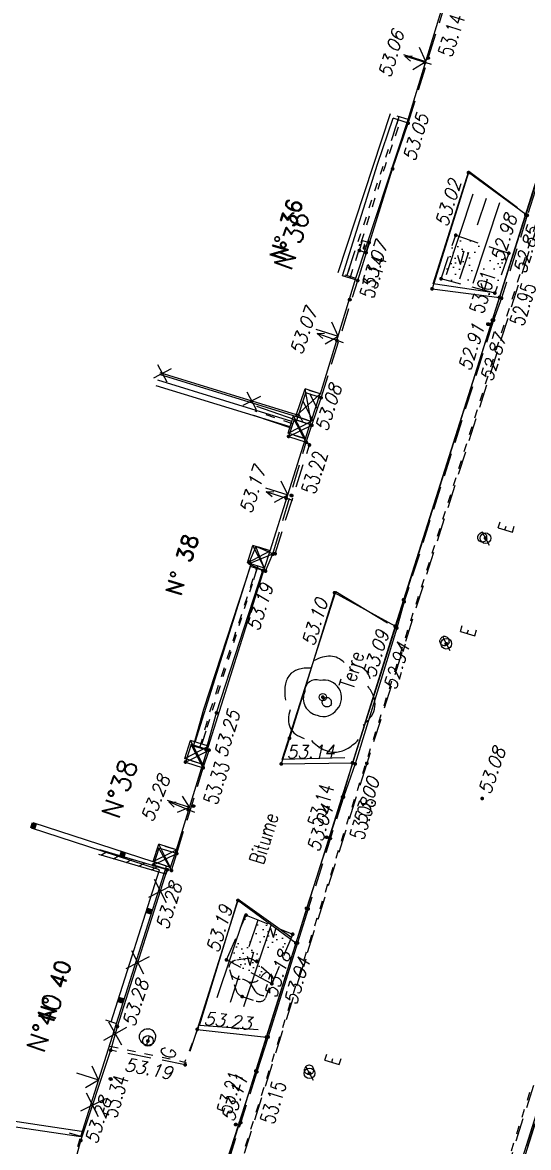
# Model space of a CAD drawing. Extents: x 661843 to 662062, y 6866352 to 6866909.
# Drawn here: x 662005.64 to 662016.46, y 6866852.71 to 6866876.78 of the extents above; entities that cross this region are included whole.
import ezdxf
from ezdxf.enums import TextEntityAlignment as Align

# ---------------------------------------------------------------- set-up
doc = ezdxf.new("R2010")
doc.units = 0
for name, pattern in [('CACHE', [0.375, 0.25, -0.125]), ('CONTINU', [0]), ('DISCONTINU', [0.75, 0.5, -0.25]), ('GRILLE', [0.4, 0.2, -0.2]), ('JSI_TCO', [1, 0.5, 0.5]), ('JSI_TIC', [0.2, 0.08, 0.01, -0.1, 0.01])]:
    doc.linetypes.add(name, pattern=pattern)
doc.layers.get('0').update_dxf_attribs({"linetype": 'CONTINUOUS'})
for name, color, linetype in [('ALTI', 140, 'CONTINUOUS'), ('BORDURE', 7, 'CONTINU'), ('GEO_AEP_S', 4, 'CONTINUOUS'), ('GEO_ALTI-PIC', 7, 'CONTINUOUS'), ('GEO_ALTI-PIC_SANSZ', 30, 'CONTINUOUS'), ('GEO_ALTI-PIC_SEUILS', 1, 'CONTINUOUS'), ('GEO_ALTICOT', 7, 'CONTINUOUS'), ('GEO_ARBRES', 3, 'CONTINUOUS'), ('GEO_BATI_NUMERO', 7, 'CONTINUOUS'), ('GEO_BATI_S', 44, 'CONTINUOUS'), ('GEO_BORDURE', 7, 'CONTINUOUS'), ('GEO_CHANGE_REVET', 252, 'DISCONTINU'), ('GEO_CLOTURE', 7, 'CONTINUOUS'), ('GEO_CLOTURE_S', 7, 'CONTINUOUS'), ('GEO_ENTREE', 7, 'DISCONTINU'), ('GEO_GDF_S', 30, 'CONTINUOUS'), ('GEO_HAIE_BORD', 3, 'DISCONTINU'), ('GEO_HAIE_S', 3, 'CONTINUOUS'), ('GEO_MUR', 1, 'CONTINUOUS'), ('GEO_MUR_HACHURE', 1, 'CONTINUOUS'), ('GEO_MUR_S', 7, 'CONTINUOUS'), ('GEO_ROCHER', 252, 'CACHE'), ('GEO_TROTTOIR_BAS', 7, 'CONTINUOUS'), ('GEO_TROTTOIR_BATEAU', 7, 'DISCONTINU'), ('GEO_TROTTOIR_HAUT', 252, 'CONTINUOUS'), ('LIMITE', 7, 'CONTINUOUS'), ('OBJEAU', 4, 'CONTINUOUS'), ('OBJGAZ', 30, 'CONTINUOUS'), ('TEXTE', 7, 'CONTINUOUS'), ('VEGETATION', 3, 'CONTINUOUS'), ('VOIRIE', 7, 'CONTINUOUS')]:
    doc.layers.add(name, color=color, linetype=linetype)
doc.styles.add('5-2', font='romand.shx', dxfattribs={"height": 0.35})
doc.styles.add('ROMANS', font='romans.shx', dxfattribs={"width": 0.95, "oblique": 13.5, "height": 5})
doc.styles.get("Standard").update_dxf_attribs({"font": 'romans.shx'})
doc.linetypes.add('JSI_HAIED', pattern='A,0.48,0.06,-0.1,[138,jsi_form.shx,S=0.05,R=0,X=-0.1,Y=0],0.06', length=0.7)
doc.linetypes.add('JSI_HAIEG', pattern='A,0.48,0.06,-0.1,[137,jsi_form.shx,S=0.05,R=0,X=-0.1,Y=0],0.06', length=0.7)
doc.linetypes.add('JSI_MUD', pattern='A,0.0001,[130,jsi_form.shx,S=0.5,R=0,X=0.875,Y=0],-0.75', length=0.7501)
doc.linetypes.add('JSI_MUG', pattern='A,0.0001,[130,jsi_form.shx,S=0.5,R=0,X=-0.125,Y=0],-0.75', length=0.7501)
doc.linetypes.add('JSI_MUR', pattern='A,1e-06,-0.5,[130,jsi_form.shx,S=0.7,R=315,X=0.05,Y=0],-0.5', length=1.000001)
pattern_1 = [(74.475889, (0, 0), (-0.5000000001, 1.80000000067), [0.3, -1.56815417]), (74.475889, (0.5, 0.6), (-0.5000000001, 1.80000000067), [0.3, -1.56815417]), (74.475889, (1, 1.2), (-0.5000000001, 1.80000000067), [0.3, -1.56815417]), (105.524111, (0, 0), (-1.00000000041, 5e-11), [0.2, -1.66815417]), (105.524111, (0.5, 0.6), (-1.00000000041, 5e-11), [0.2, -1.66815417]), (105.524111, (1, 1.2), (-1.00000000041, 5e-11), [0.2, -1.66815417]), (0, (0.0604, 0.0645), (0.5, 0.6), [0, -1]), (0, (0.19574, 0.1429), (0.5, 0.6), [0, -1]), (0, (0.1562, 0.2507), (0.5, 0.6), [0, -1]), (0, (0.3103, 0.2654), (0.5, 0.6), [0, -1]), (0, (0.21864, 0.5055), (0.5, 0.6), [0, -1]), (0, (0.0491, 0.28726), (0.5, 0.6), [0, -1]), (0, (0.0375, 0.3291), (0.5, 0.6), [0, -1]), (0, (0.0042, 0.5055), (0.5, 0.6), [0, -1]), (0, (-0.1041, 0.0351), (0.5, 0.6), [0, -1]), (0, (-0.1145, 0.1331), (0.5, 0.6), [0, -1]), (0, (-0.1957, 0.0253), (0.5, 0.6), [0, -1]), (0, (-0.21654, 0.1723), (0.5, 0.6), [0, -1]), (0, (-0.1499, 0.2654), (0.5, 0.6), [0, -1]), (0, (-0.177, 0.3585), (0.5, 0.6), [0, -1]), (0, (-0.2561, 0.4761), (0.5, 0.6), [0, -1]), (0, (-0.0541, 0.3878), (0.5, 0.6), [0, -1]), (0, (-0.3373, 0.2752), (0.5, 0.6), [0, -1]), (0, (-0.36646, 0.089), (0.5, 0.6), [0, -1]), (0, (-0.1498, -0.05796), (0.5, 0.6), [0, -1]), (0, (-0.0208, -0.09716), (0.5, 0.6), [0, -1]), (0, (-0.10826, -0.20494), (0.5, 0.6), [0, -1]), (0, (0.2103, -0.19514), (0.5, 0.6), [0, -1]), (0, (0.0729, -0.04326), (0.5, 0.6), [0, -1]), (0, (0.19574, -0.01386), (0.5, 0.6), [0, -1])]

# ---------------------------------------------------------------- blocks, each defined once
blk = doc.blocks.new('PTTOPO')
at = {"color": 0, "const_width": 0.04}
blk.add_lwpolyline([(0, 0.02, 1), (0, -0.02, 1)], format="xyb", close=True, dxfattribs=at)
at = {"color": 0}
blk.add_point((0, 0), dxfattribs=at)
at = {"layer": 'GEO_ALTICOT', "style": 'ROMANS', "oblique": 13.5, "width": 0.95}
blk.add_attdef('ALT', text='', height=0.28, dxfattribs=at).set_placement((0.1, -0.1), align=Align.TOP_LEFT)
blk = doc.blocks.new('P014', base_point=(17.75, 43.5))
for p, q in [((17.709, 43.699), (17.75, 43.799)), ((17.75, 43.399), (17.75, 43.799)), ((17.75, 43.799), (17.789, 43.699))]:
    blk.add_line(p, q)
blk = doc.blocks.new('P322')
for p, q in [((0, 1), (1, 1)), ((0, 1), (0, 0)), ((0, 0), (1, 0)), ((1, 1), (1, 0))]:
    blk.add_line(p, q)
at = {"flags": 128}
for points in [[(0.45, 1), (0.45, 1.28)], [(0.55, 1), (0.55, 1.28)]]:
    blk.add_lwpolyline(points, dxfattribs=at)
at = {"style": 'ROMANS', "oblique": 13.5, "width": 0.95}
blk.add_text('GDF', height=0.2, dxfattribs=at).set_placement((0.21, 0.41))
blk = doc.blocks.new('P361')
for p, q in [((0, 0.999), (0.999, 0)), ((0, 0), (0.999, 0.999))]:
    blk.add_line(p, q)
at = {"flags": 128}
blk.add_lwpolyline([(0.999, 0), (0.999, 0.999), (0, 0.999), (0, 0)], close=True, dxfattribs=at)
blk = doc.blocks.new('P091', base_point=(30.25, 66))
blk.add_line((30.326, 66.076), (30.172, 65.922))
blk.add_circle((30.25, 66), 0.076)
blk = doc.blocks.new('P401')
blk.add_circle((0, 0), 0.1062)
for centre, radius, start, end in [((-0.054, 0.054), 0.4878, 83.66, 186.35), ((0.108, 0.2322), 0.3258, 357.14, 109.34), ((-0.0972, -0.054), 0.4464, 173.05, 254.63), ((0, -0.0378), 0.5004, 244.27, 30.44)]:
    blk.add_arc(centre, radius, start, end)
blk = doc.blocks.new('P210')
at = {"layer": 'GEO_ROCHER', "linetype": 'CACHE'}
for p, q in [((0.525, 0.474), (0.088, 0.169)), ((0.968, 0.21), (0.804, 0.429)), ((0.818, -0.346), (0.987, 0.048)), ((0.001, -0.021), (0.031, -0.315)), ((0.371, -0.082), (0.266, -0.205)), ((0.215, -0.475), (0.649, -0.462))]:
    blk.add_line(p, q, dxfattribs=at)
for centre, radius, start, end in [((0.642, 0.308), 0.203, 36.7123, 124.9313), ((0.594, 0.275), 0.215, 144.1733, 206.9533), ((0.206, 0), 0.206, 124.9313, 185.91), ((0.193, 0.071), 0.235, 319.4796, 26.9533), ((0.667, 0.041), 0.252, 188.1633, 262.2943), ((0.837, 0.112), 0.163, 336.8774, 36.7123), ((0.41, -0.328), 0.189, 139.4796, 230.284), ((0.559, -0.761), 0.557, 59.0334, 82.2943), ((0.209, -0.296), 0.179, 185.91, 271.7277), ((0.643, -0.271), 0.191, 271.7277, 336.8774)]:
    blk.add_arc(centre, radius, start, end, dxfattribs=at)
blk = doc.blocks.new('P800')
blk.add_line((-0.148, 0), (0.148, 0))
blk.add_circle((0.002, 0), 0.152)
blk = doc.blocks.new('GEOCROIX')
at = {"color": 0, "linetype": 'BYBLOCK'}
for p, q in [((-0.5, 0.5), (0.5, -0.5)), ((-0.5, -0.5), (0.5, 0.5))]:
    blk.add_line(p, q, dxfattribs=at)
blk = doc.blocks.new('$B_200')
at = {"color": 0, "linetype": 'BYBLOCK', "flags": 128}
for points in [[(0, -0.5, -0.414214), (-0.5, 0, -0.414214), (0, 0.5)], [(0, -0.5, 0.414214), (0.5, 0, 0.414214), (0, 0.5)]]:
    blk.add_lwpolyline(points, format="xyb", dxfattribs=at)
blk = doc.blocks.new('$B_220')
at = {"color": 0, "linetype": 'BYBLOCK', "flags": 128}
for points in [[(0.297, 0.272, 0.039633), (0.273, 0.344, 0.053426), (0.241, 0.401, 0.147584), (0.154, 0.47, 0.071882), (0.099, 0.483, 0.058066), (0.036, 0.48, 0.043501), (-0.035, 0.463, 0.032041), (-0.113, 0.431)], [(-0.195, 0.351, 0.077685), (-0.303, 0.336, 0.115926), (-0.379, 0.292, 0.119307), (-0.426, 0.217, 0.082378), (-0.441, 0.113)], [(0.461, -0.046, 0.087593), (0.487, 0.033, 0.096392), (0.482, 0.113, 0.080457), (0.446, 0.192, 0.056881), (0.379, 0.272)], [(-0.441, 0.033, 0.03619), (-0.474, -0.044, 0.046233), (-0.492, -0.116, 0.121403), (-0.482, -0.245, 0.119181), (-0.41, -0.354, 0.044648), (-0.351, -0.401, 0.034835), (-0.277, -0.443)], [(0.379, -0.364, 0.076898), (0.431, -0.319, 0.090424), (0.461, -0.265, 0.083207), (0.472, -0.2, 0.062964), (0.461, -0.126)], [(-0.113, -0.443, 0.078382), (0.005, -0.498, 0.113914), (0.113, -0.503, 0.115194), (0.21, -0.458, 0.080222), (0.297, -0.364)]]:
    blk.add_lwpolyline(points, format="xyb", dxfattribs=at)
blk = doc.blocks.new('$B_028')
at = {"color": 0, "linetype": 'BYBLOCK', "flags": 128}
for points in [[(0, 0.5), (0, -0.5), (0.0938, -0.0625)], [(-0.5, -0.5), (-0.5, 0)], [(0.5, 0), (0.5, -0.5)], [(-0.0937, -0.0625), (0, -0.5)], [(-0.5, -0.5), (0.5, -0.5)]]:
    blk.add_lwpolyline(points, dxfattribs=at)
blk = doc.blocks.new('$B_030')
at = {"color": 0, "linetype": 'BYBLOCK', "flags": 128}
for points in [[(0, 0), (0, 1)], [(0, 1), (1, 1)], [(0, 1), (1, 0)], [(0, 0), (1, 1)], [(1, 0), (1, 1)], [(0, 0), (1, 0)]]:
    blk.add_lwpolyline(points, dxfattribs=at)
blk = doc.blocks.new('$B_210')
at = {"linetype": 'CONTINUOUS'}
blk.add_hatch(color=0, dxfattribs=at).paths.add_polyline_path([(0, -0.5, -1), (0, 0.5, -1)])
at = {"color": 0, "linetype": 'BYBLOCK', "flags": 128}
blk.add_lwpolyline([(0, -0.5, -1), (0, 0.5, -1)], format="xyb", close=True, dxfattribs=at)
blk = doc.blocks.new('GEOCARR1')
at = {"const_width": 1}
blk.add_lwpolyline([(0, 0), (0, 1)], dxfattribs=at)

msp = doc.modelspace()

# ---------------------------------------------------------------- hatches: boundary and pattern name
at = {"layer": 'GEO_HAIE_S'}
h = msp.add_hatch(dxfattribs=at)
h.set_pattern_fill('BROUSS', color=256, scale=0.2, style=0)
h.set_pattern_definition(pattern_1)
h.paths.add_polyline_path([(662015.736, 6866870.991), (662014.587, 6866871.297), (662014.9, 6866872.227), (662016.034, 6866871.842)])
h = msp.add_hatch(dxfattribs=at)
h.set_pattern_fill('BROUSS', color=256, scale=0.2, style=0)
h.set_pattern_definition(pattern_1)
h.paths.add_polyline_path([(662009.998, 6866856.723), (662010.416, 6866857.682), (662011.413, 6866857.272), (662010.968, 6866856.213)])
at = {"layer": 'GEO_MUR_HACHURE'}
h = msp.add_hatch(dxfattribs=at)
h.set_pattern_fill('_U', color=256, scale=0.2, angle=116.6381, style=0, pattern_type=0)
h.set_pattern_definition([(116.6380766005, (0, 0), (-0.1787712951435, -0.089670641978), [])])
h.paths.add_polyline_path([(662011.824, 6866868.163), (662012.02, 6866868.752), (662011.697, 6866868.859), (662011.501, 6866868.27)])
h = msp.add_hatch(dxfattribs=at)
h.set_pattern_fill('_U', color=256, scale=0.2, angle=208.6501, style=0, pattern_type=0)
h.set_pattern_definition([(208.650077217, (0, 0), (0.095891808588, -0.1755128515114), [])])
h.paths.add_polyline_path([(662008.731, 6866858.652), (662007.292, 6866859.075), (662007.264, 6866858.979), (662008.703, 6866858.557)])

# ---------------------------------------------------------------- linework, layer by layer
at = {"layer": 'BORDURE', "linetype": 'JSI_TCO', "ltscale": 2, "elevation": 57.333, "flags": 128}
for points in [[(661995.958, 6866807.887), (662005.734, 6866838.844), (662008.226, 6866846.67), (662010.896, 6866855.209), (662018.944, 6866880.767), (662026.904, 6866905.856)], [(662015.625, 6866871.013), (662014.416, 6866871.188), (662015.177, 6866873.598), (662016.219, 6866872.822)], [(662012.53, 6866861.043), (662011.185, 6866861.011), (662012.336, 6866864.608), (662013.442, 6866863.934)], [(662010.678, 6866855.23), (662009.418, 6866855.321), (662010.245, 6866858.02), (662011.397, 6866857.202)], [(662016.739, 6866853.806), (662002.545, 6866808.796), (662000.067, 6866800.869)]]:
    msp.add_lwpolyline(points, dxfattribs=at)
at = {"layer": 'GEO_BORDURE'}
for points in [[(662016.398, 6866872.668, 52.984), (662015.173, 6866873.567, 53.02), (662014.394, 6866871.081, 53.044), (662015.835, 6866870.897, 52.992)], [(662013.604, 6866863.862, 53.087), (662012.309, 6866864.579, 53.103), (662011.345, 6866861.466, 53.129), (662011.169, 6866860.916, 53.141), (662012.69, 6866860.938, 53.126)], [(662011.48, 6866857.083, 53.181), (662010.242, 6866857.995, 53.191), (662009.372, 6866855.237, 53.233), (662010.851, 6866855.071, 53.188)]]:
    msp.add_polyline3d(points, dxfattribs=at)
at = {"layer": 'GEO_CHANGE_REVET'}
for points in [[(662023.086, 6866892.903, 52.663), (662019.468, 6866881.457, 52.781), (662016.691, 6866872.593, 52.867), (662012.998, 6866860.928, 53.004), (662009.927, 6866851.162, 53.095), (662006.539, 6866840.426, 53.237), (662003.947, 6866832.234, 53.341), (662000.666, 6866821.821, 53.457), (661997.257, 6866811.051, 53.582), (661994.332, 6866801.741, 53.688), (661991.206, 6866791.787, 53.782)], [(661996.359, 6866789.874, 53.796), (661999.502, 6866799.924, 53.656), (662002.499, 6866809.485, 53.561), (662005.869, 6866819.978, 53.456), (662009.148, 6866830.532, 53.355), (662011.844, 6866839.062, 53.263), (662015.067, 6866849.273, 53.118), (662018.279, 6866859.463, 53.019), (662021.901, 6866870.944, 52.88), (662024.781, 6866880.055, 52.777), (662028.256, 6866891.105, 52.653)], [(662010.988, 6866865.403, 53.172), (662011.037, 6866865.414, 53.18), (662011.772, 6866867.74, 53.122), (662011.705, 6866867.798, 53.115)], [(662009.372, 6866855.237, 53.233), (662009.115, 6866854.479, 53.192), (662007.521, 6866854.789, 53.237)]]:
    msp.add_polyline3d(points, dxfattribs=at)
at = {"layer": 'GEO_CLOTURE'}
for points in [[(662006.882, 6866852.86, 53.278), (662007.521, 6866854.789, 53.237), (662007.664, 6866855.298, 53.28), (662008.731, 6866858.652, 53.28)], [(662006.711, 6866852.215, 53.279), (662006.882, 6866852.86, 53.278)]]:
    msp.add_polyline3d(points, dxfattribs=at)
at = {"layer": 'GEO_ENTREE'}
for points in [[(662013.883, 6866874.624, 53.053), (662014.653, 6866877.106, 53.041)], [(662012.02, 6866868.752, 53.082), (662012.804, 6866871.257, 53.075)], [(662010.988, 6866865.403, 53.172), (662011.705, 6866867.798, 53.115)], [(662008.934, 6866858.998, 53.269), (662009.501, 6866860.833, 53.249)]]:
    msp.add_polyline3d(points, dxfattribs=at)
at = {"layer": 'GEO_HAIE_BORD'}
msp.add_polyline3d([(662015.736, 6866870.991, 53.005), (662014.587, 6866871.297, 52.988), (662014.9, 6866872.227, 52.958), (662016.034, 6866871.842, 53.01), (662015.736, 6866870.991, 53.005)], dxfattribs=at)
msp.add_polyline3d([(662009.998, 6866856.723, 53.163), (662010.416, 6866857.682, 53.121), (662011.413, 6866857.272, 53.17), (662010.968, 6866856.213, 53.138)], close=True, dxfattribs=at)
at = {"layer": 'GEO_MUR'}
for p, q in [((662013.883, 6866874.624, 53.075), (662013.561, 6866874.733, 53.075)), ((662012.804, 6866871.257, 53.075), (662012.48, 6866871.358, 53.075)), ((662012.02, 6866868.752, 53.084), (662011.697, 6866868.859, 53.084)), ((662011.444, 6866868.287, 53.115), (662011.379, 6866868.098, 53.115)), ((662011.824, 6866868.163, 53.084), (662011.501, 6866868.27, 53.084)), ((662010.774, 6866865.054, 53.245), (662010.508, 6866865.14, 53.245)), ((662009.561, 6866861.219, 53.245), (662009.292, 6866861.295, 53.245)), ((662008.731, 6866858.652, 53.28), (662008.703, 6866858.557, 53.28))]:
    msp.add_line(p, q, dxfattribs=at)
at = {"layer": 'GEO_MUR', "flags": 128}
for points, elevation in [([(662012.48, 6866871.358), (662013.228, 6866873.752), (662013.561, 6866874.733)], 53.075), ([(662011.501, 6866868.27), (662011.697, 6866868.859)], 53.084), ([(662011.444, 6866868.287), (662010.645, 6866868.561)], 53.115), ([(662011.379, 6866868.098), (662010.58, 6866868.371)], 53.115), ([(662009.292, 6866861.295), (662009.516, 6866862.091), (662010.508, 6866865.14)], 53.245), ([(662008.703, 6866858.557), (662007.264, 6866858.979)], 53.28), ([(662008.731, 6866858.652), (662007.292, 6866859.075)], 53.28)]:
    msp.add_lwpolyline(points, dxfattribs=dict(at, elevation=elevation))
at = {"layer": 'GEO_MUR'}
for points in [[(662012.804, 6866871.257, 53.075), (662013.551, 6866873.647, 53.061), (662013.883, 6866874.624, 53.053)], [(662011.824, 6866868.163, 53.084), (662012.02, 6866868.752, 53.082)], [(662009.561, 6866861.219, 53.245), (662009.784, 6866862.009, 53.249), (662010.774, 6866865.054, 53.195)]]:
    msp.add_polyline3d(points, dxfattribs=at)
at = {"layer": 'GEO_MUR_S', "linetype": 'GRILLE', "flags": 128}
for points, elevation in [([(662012.642, 6866871.308), (662013.389, 6866873.7), (662013.722, 6866874.679)], 53.075), ([(662011.412, 6866868.192), (662010.612, 6866868.466)], 53.115), ([(662009.427, 6866861.257), (662009.65, 6866862.05), (662010.641, 6866865.097)], 53.245)]:
    msp.add_lwpolyline(points, dxfattribs=dict(at, elevation=elevation))
at = {"layer": 'GEO_TROTTOIR_BAS'}
for points in [[(662013.8, 6866864.388, 52.937), (662013.64, 6866863.824, 52.943), (662012.75, 6866860.917, 52.991), (662012.498, 6866860.208, 53.008)], [(662011.745, 6866857.815, 53.034), (662011.519, 6866857.086, 53.041), (662010.888, 6866855.074, 53.055), (662010.646, 6866854.329, 53.063)]]:
    msp.add_polyline3d(points, dxfattribs=at)
at = {"layer": 'GEO_TROTTOIR_BATEAU'}
for points in [[(662016.602, 6866873.181, 52.845), (662016.431, 6866872.655, 52.852), (662015.88, 6866870.88, 52.874), (662015.71, 6866870.411, 52.867), (662013.8, 6866864.388, 52.937)], [(662012.498, 6866860.208, 53.008), (662011.745, 6866857.815, 53.034)], [(662010.646, 6866854.329, 53.063), (662009.669, 6866851.264, 53.084), (662008.793, 6866848.465, 53.093)], [(662015.509, 6866849.886, 53.104), (662016.777, 6866853.774, 53.048)]]:
    msp.add_polyline3d(points, dxfattribs=at)
at = {"layer": 'GEO_TROTTOIR_HAUT'}
for points in [[(662022.787, 6866892.911, 52.67), (662021.909, 6866890.104, 52.711), (662021.588, 6866889.108, 52.828), (662020.637, 6866886.02, 52.857), (662020.444, 6866885.457, 52.777), (662019.579, 6866882.751, 52.793), (662019.408, 6866882.204, 52.885), (662019.174, 6866881.491, 52.9), (662018.993, 6866880.895, 52.832), (662016.58, 6866873.224, 52.898), (662016.398, 6866872.668, 52.984), (662015.835, 6866870.897, 52.992), (662015.682, 6866870.413, 52.912), (662013.782, 6866864.427, 52.989), (662013.604, 6866863.862, 53.087), (662012.69, 6866860.938, 53.126), (662012.48, 6866860.209, 53.042), (662011.708, 6866857.825, 53.089), (662011.48, 6866857.083, 53.181), (662010.851, 6866855.071, 53.188), (662010.625, 6866854.346, 53.11), (662009.626, 6866851.261, 53.143)], [(662015.547, 6866849.88, 53.164), (662016.75, 6866853.685, 53.188), (662018.55, 6866859.279, 53.117), (662021.404, 6866868.348, 53.014), (662021.599, 6866869.033, 52.942), (662022.201, 6866870.851, 52.898), (662022.455, 6866871.704, 52.897), (662023.303, 6866874.469, 52.946), (662023.508, 6866875.093, 52.864), (662024.878, 6866879.445, 52.808), (662025.036, 6866879.973, 52.88), (662026.822, 6866885.621, 52.821), (662027.038, 6866886.294, 52.724), (662027.697, 6866888.377, 52.724), (662027.919, 6866889.057, 52.785), (662028.521, 6866890.97, 52.768)]]:
    msp.add_polyline3d(points, dxfattribs=at)
at = {"layer": 'LIMITE', "linetype": 'JSI_MUD', "ltscale": 0.4}
msp.add_line((662013.568, 6866874.387, 110.473), (662013.693, 6866874.767, 110.472), dxfattribs=at)
at = {"layer": 'LIMITE', "linetype": 'JSI_MUG', "ltscale": 0.4}
msp.add_line((662012.577, 6866871.37, 110.478), (662012.702, 6866871.751, 110.477), dxfattribs=at)
at = {"layer": 'LIMITE', "linetype": 'JSI_MUD', "ltscale": 0.3}
msp.add_line((662010.581, 6866864.865, 110.613), (662010.671, 6866865.151, 110.61), dxfattribs=at)
at = {"layer": 'LIMITE', "linetype": 'JSI_MUG', "ltscale": 0.3}
msp.add_line((662009.472, 6866861.338, 110.661), (662009.562, 6866861.624, 110.657), dxfattribs=at)
at = {"layer": 'LIMITE', "linetype": 'JSI_TCO', "ltscale": 2, "elevation": 57.333, "flags": 128}
for points in [[(662012.387, 6866871.433), (662013.503, 6866874.829)], [(662012.767, 6866871.308), (662013.883, 6866874.705)], [(662009.329, 6866861.383), (662010.528, 6866865.196)], [(662009.615, 6866861.293), (662010.814, 6866865.106)]]:
    msp.add_lwpolyline(points, dxfattribs=at)
at = {"layer": 'LIMITE', "linetype": 'JSI_TIC', "ltscale": 2, "elevation": 57.333, "flags": 128}
for points in [[(662012.577, 6866871.37), (662013.693, 6866874.767)], [(662009.472, 6866861.338), (662010.671, 6866865.151)]]:
    msp.add_lwpolyline(points, dxfattribs=at)
at = {"layer": 'LIMITE', "elevation": 57.333, "flags": 128}
for points in [[(662011.493, 6866868.387), (662008.577, 6866869.284)], [(662011.433, 6866868.364), (662008.565, 6866869.245)], [(662011.359, 6866868.125), (662008.492, 6866869.006)]]:
    msp.add_lwpolyline(points, dxfattribs=at)
at = {"layer": 'LIMITE', "linetype": 'JSI_MUR', "ltscale": 0.25, "elevation": 57.333, "flags": 128}
msp.add_lwpolyline([(662011.396, 6866868.245), (662008.528, 6866869.126)], dxfattribs=at)
at = {"layer": 'LIMITE', "linetype": 'CONTINUOUS', "ltscale": 2, "elevation": 57.333, "flags": 128}
for points in [[(662007.647, 6866855.364), (662008.714, 6866858.728), (662005.861, 6866859.656)], [(662002.979, 6866853.525), (662006.88, 6866852.942)]]:
    msp.add_lwpolyline(points, dxfattribs=at)
at = {"layer": 'LIMITE', "ltscale": 2, "elevation": 57.333, "flags": 128}
for points in [[(662007.533, 6866855.401), (662008.564, 6866858.651), (662005.824, 6866859.541)], [(662002.997, 6866853.644), (662006.898, 6866853.061)]]:
    msp.add_lwpolyline(points, dxfattribs=at)
at = {"layer": 'VEGETATION', "linetype": 'JSI_MUG', "ltscale": 0.6}
for p, q in [((662015.548, 6866873.012, 110.369), (662015.361, 6866872.442, 110.378)), ((662010.668, 6866857.574, 110.523), (662010.476, 6866857.006, 110.526))]:
    msp.add_line(p, q, dxfattribs=at)
at = {"layer": 'VEGETATION', "linetype": 'JSI_MUD', "ltscale": 0.6}
for p, q in [((662015.17, 6866871.861, 110.387), (662014.983, 6866871.291, 110.396)), ((662010.265, 6866856.381, 110.529), (662010.073, 6866855.813, 110.531))]:
    msp.add_line(p, q, dxfattribs=at)
at = {"layer": 'VEGETATION', "linetype": 'JSI_HAIED', "ltscale": 2, "elevation": 57.333, "flags": 128}
for points in [[(662015.263, 6866873.106), (662014.698, 6866871.384)], [(662010.384, 6866857.67), (662009.789, 6866855.909)]]:
    msp.add_lwpolyline(points, dxfattribs=at)
at = {"layer": 'VEGETATION', "linetype": 'JSI_HAIEG', "ltscale": 2, "elevation": 57.333, "flags": 128}
for points in [[(662015.833, 6866872.919), (662015.268, 6866871.197)], [(662010.952, 6866857.478), (662010.358, 6866855.717)]]:
    msp.add_lwpolyline(points, dxfattribs=at)
at = {"layer": 'VOIRIE', "linetype": 'JSI_TIC', "ltscale": 2, "elevation": 57.333, "flags": 128}
for points in [[(661996.215, 6866807.805), (662005.992, 6866838.762), (662008.483, 6866846.589), (662011.154, 6866855.129), (662019.201, 6866880.685), (662027.176, 6866905.82)], [(662007.504, 6866854.88), (662009.109, 6866854.538), (662009.418, 6866855.321)], [(662016.481, 6866853.888), (662002.287, 6866808.876), (661999.81, 6866800.95)], [(662005.887, 6866849.441), (662006.88, 6866852.942)]]:
    msp.add_lwpolyline(points, dxfattribs=at)

# ---------------------------------------------------------------- block references
at = {"layer": 'ALTI', "linetype": 'CONTINUOUS'}
for p, xscale, yscale, rotation in [((662014.309, 6866876.019, 57.333), 0.0600000001842077, 0.0600000001842077, 71.81483350718473), ((662012.633, 6866870.849, 57.333), 0.0600000001842077, 0.0600000001842077, 71.81483350718473), ((662015.592, 6866870.325, 57.333), 0.0600000002251679, 0.0600000002251679, 72.52068818015736), ((662015.635, 6866870.323, 57.333), 0.0600000002251679, 0.0600000002251679, 72.52068818015736), ((662011.388, 6866866.658, 57.333), 0.060000000137519, 0.060000000137519, 72.5470302976241), ((662009.292, 6866860.015, 57.333), 0.060000000137519, 0.060000000137519, 72.5470302976241), ((662012.135, 6866859.346, 57.333), 0.0600000002251679, 0.0600000002251679, 72.52068818015736), ((662012.212, 6866859.328, 57.333), 0.0600000002251679, 0.0600000002251679, 72.52068818015736), ((662007.52, 6866854.174, 57.333), 0.059999999904477, 0.059999999904477, 347.9735247503455), ((662010.194, 6866853.2, 57.333), 0.0600000004473408, 0.0600000004473408, 72.63625544162883), ((662010.297, 6866853.244, 57.333), 0.0600000004473408, 0.0600000004473408, 72.63625544162883)]:
    msp.add_blockref('$B_210', p, dxfattribs=dict(at, xscale=xscale, yscale=yscale, rotation=rotation))
at = {"layer": 'GEO_AEP_S', "xscale": 1.500000000352685, "yscale": 1.500000000352685, "zscale": 1.500000000352685, "rotation": 72.90000000290615}
for p in [(662015.537, 6866865.746, 53.017), (662014.698, 6866863.488, 53.036), (662011.772, 6866854.296, 53.124)]:
    msp.add_blockref('P091', p, dxfattribs=at)
at = {"layer": 'GEO_ALTI-PIC'}
ref = msp.add_blockref('PTTOPO', (662013.883, 6866874.624, 53.053), dxfattribs=at)
ref.add_attrib('ALT', '53.05', dxfattribs={"layer": 'GEO_ALTICOT', "height": 0.28, "rotation": 72.7676, "style": 'ROMANS', "oblique": 13.5, "width": 0.95}).set_placement((662013.759, 6866873.873, 53.053), align=Align.TOP_LEFT)
for p in [(662013.551, 6866873.647, 53.061), (662014.9, 6866872.227, 52.958), (662016.034, 6866871.842, 53.01), (662014.587, 6866871.297, 52.988), (662014.394, 6866871.081, 53.044), (662015.736, 6866870.991, 53.005), (662015.835, 6866870.897, 52.992), (662015.88, 6866870.88, 52.874), (662012.02, 6866868.752, 53.082), (662011.325, 6866867.923, 53.115), (662011.705, 6866867.798, 53.115), (662011.772, 6866867.74, 53.122), (662015.537, 6866865.746, 53.017), (662010.988, 6866865.403, 53.172), (662011.037, 6866865.414, 53.18), (662010.482, 6866865.233, 53.194), (662010.833, 6866865.041, 53.194), (662013.782, 6866864.427, 52.989), (662013.8, 6866864.388, 52.937), (662014.698, 6866863.488, 53.036), (662012.057, 6866862.345, 53.011), (662009.784, 6866862.009, 53.249), (662011.345, 6866861.466, 53.129), (662009.561, 6866861.219, 53.245), (662009.121, 6866860.957, 53.249), (662009.501, 6866860.833, 53.249), (662012.69, 6866860.938, 53.126), (662012.75, 6866860.917, 52.991), (662012.498, 6866860.208, 53.008), (662008.934, 6866858.998, 53.269), (662008.439, 6866858.756, 53.28), (662008.821, 6866858.636, 53.28), (662010.416, 6866857.682, 53.121), (662011.708, 6866857.825, 53.089), (662011.745, 6866857.815, 53.034), (662011.413, 6866857.272, 53.17), (662009.998, 6866856.723, 53.163), (662010.968, 6866856.213, 53.138), (662010.333, 6866855.938, 53.114), (662010.851, 6866855.071, 53.188), (662010.888, 6866855.074, 53.055), (662007.521, 6866854.789, 53.237), (662008.317, 6866854.988, 53.25), (662010.646, 6866854.329, 53.063), (662011.772, 6866854.296, 53.124)]:
    msp.add_blockref('PTTOPO', p, dxfattribs=at)
ref = msp.add_blockref('PTTOPO', (662015.173, 6866873.567, 53.02), dxfattribs=at)
ref.add_attrib('ALT', '53.02', dxfattribs={"layer": 'GEO_ALTICOT', "height": 0.28, "rotation": 72.586, "style": 'ROMANS', "oblique": 13.5, "width": 0.95}).set_placement((662014.453, 6866872.471, 53.02), align=Align.TOP_LEFT)
ref = msp.add_blockref('PTTOPO', (662016.398, 6866872.668, 52.984), dxfattribs=at)
ref.add_attrib('ALT', '52.98', dxfattribs={"layer": 'GEO_ALTICOT', "height": 0.28, "rotation": 72.5666, "style": 'ROMANS', "oblique": 13.5, "width": 0.95}).set_placement((662015.643, 6866871.726, 52.984), align=Align.TOP_LEFT)
ref = msp.add_blockref('PTTOPO', (662016.431, 6866872.655, 52.852), dxfattribs=at)
ref.add_attrib('ALT', '52.85', dxfattribs={"layer": 'GEO_ALTICOT', "height": 0.28, "rotation": 72.7451, "style": 'ROMANS', "oblique": 13.5, "width": 0.95}).set_placement((662016.125, 6866871.467, 52.852), align=Align.TOP_LEFT)
ref = msp.add_blockref('PTTOPO', (662012.804, 6866871.257, 53.075), dxfattribs=at)
ref.add_attrib('ALT', '53.07', dxfattribs={"layer": 'GEO_ALTICOT', "height": 0.28, "rotation": 72.6037, "style": 'ROMANS', "oblique": 13.5, "width": 0.95}).set_placement((662012.879, 6866871.144, 53.075), align=Align.TOP_LEFT)
ref = msp.add_blockref('PTTOPO', (662015.682, 6866870.413, 52.912), dxfattribs=at)
ref.add_attrib('ALT', '52.91', dxfattribs={"layer": 'GEO_ALTICOT', "height": 0.28, "rotation": 72.391, "style": 'ROMANS', "oblique": 13.5, "width": 0.95}).set_placement((662014.946, 6866869.387, 52.912), align=Align.TOP_LEFT)
ref = msp.add_blockref('PTTOPO', (662015.71, 6866870.411, 52.867), dxfattribs=at)
ref.add_attrib('ALT', '52.87', dxfattribs={"layer": 'GEO_ALTICOT', "height": 0.28, "rotation": 72.4045, "style": 'ROMANS', "oblique": 13.5, "width": 0.95}).set_placement((662015.412, 6866869.161, 52.867), align=Align.TOP_LEFT)
ref = msp.add_blockref('PTTOPO', (662011.824, 6866868.163, 53.084), dxfattribs=at)
ref.add_attrib('ALT', '53.08', dxfattribs={"layer": 'GEO_ALTICOT', "height": 0.28, "rotation": 71.6381, "style": 'ROMANS', "oblique": 13.5, "width": 0.95}).set_placement((662011.884, 6866868.097, 53.084), align=Align.TOP_LEFT)
ref = msp.add_blockref('PTTOPO', (662010.774, 6866865.054, 53.195), dxfattribs=at)
ref.add_attrib('ALT', '53.19', dxfattribs={"layer": 'GEO_ALTICOT', "height": 0.28, "rotation": 71.998, "style": 'ROMANS', "oblique": 13.5, "width": 0.95}).set_placement((662010.42, 6866863.824, 53.195), align=Align.TOP_LEFT)
ref = msp.add_blockref('PTTOPO', (662012.309, 6866864.579, 53.103), dxfattribs=at)
ref.add_attrib('ALT', '53.10', dxfattribs={"layer": 'GEO_ALTICOT', "height": 0.28, "rotation": 72.7977, "style": 'ROMANS', "oblique": 13.5, "width": 0.95}).set_placement((662011.603, 6866863.497, 53.103), align=Align.TOP_LEFT)
ref = msp.add_blockref('PTTOPO', (662013.604, 6866863.862, 53.087), dxfattribs=at)
ref.add_attrib('ALT', '53.09', dxfattribs={"layer": 'GEO_ALTICOT', "height": 0.28, "rotation": 72.338, "style": 'ROMANS', "oblique": 13.5, "width": 0.95}).set_placement((662012.902, 6866862.824, 53.087), align=Align.TOP_LEFT)
ref = msp.add_blockref('PTTOPO', (662013.64, 6866863.824, 52.943), dxfattribs=at)
ref.add_attrib('ALT', '52.94', dxfattribs={"layer": 'GEO_ALTICOT', "height": 0.28, "rotation": 72.9846, "style": 'ROMANS', "oblique": 13.5, "width": 0.95}).set_placement((662013.35, 6866862.558, 52.943), align=Align.TOP_LEFT)
ref = msp.add_blockref('PTTOPO', (662009.624, 6866861.211, 53.252), dxfattribs=at)
ref.add_attrib('ALT', '53.25', dxfattribs={"layer": 'GEO_ALTICOT', "height": 0.28, "rotation": 72.9, "style": 'ROMANS', "oblique": 13.5, "width": 0.95}).set_placement((662009.724, 6866861.111, 53.252), align=Align.TOP_LEFT)
ref = msp.add_blockref('PTTOPO', (662011.169, 6866860.916, 53.141), dxfattribs=at)
ref.add_attrib('ALT', '53.14', dxfattribs={"layer": 'GEO_ALTICOT', "height": 0.28, "rotation": 0.8358, "style": 'ROMANS', "oblique": 13.5, "width": 0.95}).set_placement((662011.281, 6866861.31, 53.141), align=Align.TOP_LEFT)
ref = msp.add_blockref('PTTOPO', (662015.467, 6866860.176, 53.084), dxfattribs=at)
ref.add_attrib('ALT', '53.08', dxfattribs={"layer": 'GEO_ALTICOT', "height": 0.28, "rotation": 70.9573, "style": 'ROMANS', "oblique": 13.5, "width": 0.95}).set_placement((662015.373, 6866860.332, 53.084), align=Align.TOP_LEFT)
ref = msp.add_blockref('PTTOPO', (662012.998, 6866860.928, 53.004), dxfattribs=at)
ref.add_attrib('ALT', '53.00', dxfattribs={"layer": 'GEO_ALTICOT', "height": 0.28, "rotation": 72.5405, "style": 'ROMANS', "oblique": 13.5, "width": 0.95}).set_placement((662012.703, 6866859.677, 53.004), align=Align.TOP_LEFT)
ref = msp.add_blockref('PTTOPO', (662012.48, 6866860.209, 53.042), dxfattribs=at)
ref.add_attrib('ALT', '53.04', dxfattribs={"layer": 'GEO_ALTICOT', "height": 0.28, "rotation": 72.0668, "style": 'ROMANS', "oblique": 13.5, "width": 0.95}).set_placement((662011.708, 6866859.097, 53.042), align=Align.TOP_LEFT)
ref = msp.add_blockref('PTTOPO', (662008.731, 6866858.652, 53.28), dxfattribs=at)
ref.add_attrib('ALT', '53.28', dxfattribs={"layer": 'GEO_ALTICOT', "height": 0.28, "rotation": 72.3573, "style": 'ROMANS', "oblique": 13.5, "width": 0.95}).set_placement((662008.475, 6866857.436, 53.28), align=Align.TOP_LEFT)
ref = msp.add_blockref('PTTOPO', (662010.242, 6866857.995, 53.191), dxfattribs=at)
ref.add_attrib('ALT', '53.19', dxfattribs={"layer": 'GEO_ALTICOT', "height": 0.28, "rotation": 72.4863, "style": 'ROMANS', "oblique": 13.5, "width": 0.95}).set_placement((662009.556, 6866856.939, 53.191), align=Align.TOP_LEFT)
ref = msp.add_blockref('PTTOPO', (662011.48, 6866857.083, 53.181), dxfattribs=at)
ref.add_attrib('ALT', '53.18', dxfattribs={"layer": 'GEO_ALTICOT', "height": 0.28, "rotation": 71.9462, "style": 'ROMANS', "oblique": 13.5, "width": 0.95}).set_placement((662010.793, 6866855.973, 53.181), align=Align.TOP_LEFT)
ref = msp.add_blockref('PTTOPO', (662011.519, 6866857.086, 53.041), dxfattribs=at)
ref.add_attrib('ALT', '53.04', dxfattribs={"layer": 'GEO_ALTICOT', "height": 0.28, "rotation": 72.5886, "style": 'ROMANS', "oblique": 13.5, "width": 0.95}).set_placement((662011.22, 6866855.822, 53.041), align=Align.TOP_LEFT)
ref = msp.add_blockref('PTTOPO', (662007.664, 6866855.298, 53.28), dxfattribs=at)
ref.add_attrib('ALT', '53.28', dxfattribs={"layer": 'GEO_ALTICOT', "height": 0.28, "rotation": 72.3573, "style": 'ROMANS', "oblique": 13.5, "width": 0.95}).set_placement((662007.762, 6866855.355, 53.28), align=Align.TOP_LEFT)
ref = msp.add_blockref('PTTOPO', (662009.372, 6866855.237, 53.233), dxfattribs=at)
ref.add_attrib('ALT', '53.23', dxfattribs={"layer": 'GEO_ALTICOT', "height": 0.28, "rotation": 353.5935, "style": 'ROMANS', "oblique": 13.5, "width": 0.95}).set_placement((662009.532, 6866855.614, 53.233), align=Align.TOP_LEFT)
ref = msp.add_blockref('PTTOPO', (662009.115, 6866854.479, 53.192), dxfattribs=at)
ref.add_attrib('ALT', '53.19', dxfattribs={"layer": 'GEO_ALTICOT', "height": 0.28, "rotation": 348.9925, "style": 'ROMANS', "oblique": 13.5, "width": 0.95}).set_placement((662007.852, 6866854.63, 53.192), align=Align.TOP_LEFT)
ref = msp.add_blockref('PTTOPO', (662010.625, 6866854.346, 53.11), dxfattribs=at)
ref.add_attrib('ALT', '53.11', dxfattribs={"layer": 'GEO_ALTICOT', "height": 0.28, "rotation": 72.0539, "style": 'ROMANS', "oblique": 13.5, "width": 0.95}).set_placement((662009.882, 6866853.325, 53.11), align=Align.TOP_LEFT)
ref = msp.add_blockref('PTTOPO', (662006.882, 6866852.86, 53.278), dxfattribs=at)
ref.add_attrib('ALT', '53.28', dxfattribs={"layer": 'GEO_ALTICOT', "height": 0.28, "rotation": 71.6783, "style": 'ROMANS', "oblique": 13.5, "width": 0.95}).set_placement((662006.958, 6866852.849, 53.278), align=Align.TOP_LEFT)
at = {"layer": 'GEO_ALTI-PIC_SANSZ'}
for p in [(662012.839, 6866871.9), (662012.983, 6866871.856), (662013.049, 6866872.074), (662010.646, 6866856.694)]:
    msp.add_blockref('PTTOPO', p, dxfattribs=at)
at = {"layer": 'GEO_ALTI-PIC_SEUILS'}
ref = msp.add_blockref('PTTOPO', (662014.237, 6866875.923, 53.06), dxfattribs=at)
ref.add_attrib('ALT', '53.06', dxfattribs={"layer": 'GEO_ALTICOT', "height": 0.28, "rotation": 72.6156, "style": 'ROMANS', "oblique": 13.5, "width": 0.95}).set_placement((662013.233, 6866875.663, 53.06), align=Align.TOP_LEFT)
ref = msp.add_blockref('PTTOPO', (662012.359, 6866869.976, 53.069), dxfattribs=at)
ref.add_attrib('ALT', '53.07', dxfattribs={"layer": 'GEO_ALTICOT', "height": 0.28, "rotation": 70.5295, "style": 'ROMANS', "oblique": 13.5, "width": 0.95}).set_placement((662011.343, 6866869.742, 53.069), align=Align.TOP_LEFT)
ref = msp.add_blockref('PTTOPO', (662011.274, 6866866.6, 53.167), dxfattribs=at)
ref.add_attrib('ALT', '53.17', dxfattribs={"layer": 'GEO_ALTICOT', "height": 0.28, "rotation": 72.1354, "style": 'ROMANS', "oblique": 13.5, "width": 0.95}).set_placement((662010.265, 6866866.338, 53.167), align=Align.TOP_LEFT)
ref = msp.add_blockref('PTTOPO', (662009.179, 6866859.935, 53.276), dxfattribs=at)
ref.add_attrib('ALT', '53.28', dxfattribs={"layer": 'GEO_ALTICOT', "height": 0.28, "rotation": 68.0866, "style": 'ROMANS', "oblique": 13.5, "width": 0.95}).set_placement((662008.158, 6866859.755, 53.276), align=Align.TOP_LEFT)
at = {"layer": 'GEO_ARBRES', "xscale": 0.7499999997312667, "yscale": 0.7499999997312667, "zscale": 0.7499999997312667, "rotation": 72.89999999244598}
msp.add_blockref('P401', (662012.057, 6866862.345, 53.011), dxfattribs=at)
at = {"layer": 'GEO_BATI_S'}
for p, xscale, yscale, rotation in [((662011.705, 6866867.798, 53.115), 0.3835578314873528, 0.3999703237786889, 71.86265211573296), ((662010.833, 6866865.041, 53.194), 0.4000000003591315, 0.4000332616269588, 66.74678725556242), ((662009.501, 6866860.833, 53.249), 0.3969379797145026, 0.3999741217121482, 71.94847799343475), ((662008.821, 6866858.636, 53.28), 0.37867829354152, 0.3999333009123802, 72.57466932763629)]:
    msp.add_blockref('P361', p, dxfattribs=dict(at, xscale=xscale, yscale=yscale, rotation=rotation))
at = {"layer": 'GEO_CLOTURE_S'}
for p, xscale, yscale, zscale, rotation in [((662008.585, 6866858.194), 0.3999999998435775, 0.3999999998435775, 0.3999999998435775, 72.35727902928075), ((662008.101, 6866856.669), 0.3999999998435775, 0.3999999998435775, 0.3999999998435775, 72.35727902928075), ((662007.621, 6866855.143), 0.4000000001634265, 0.4000000001634265, 0.4000000001634265, 74.28223871059534), ((662007.134, 6866853.619), 0.3999999996045141, 0.3999999996045141, 0.3999999996045141, 71.67828553705033)]:
    msp.add_blockref('GEOCROIX', p, dxfattribs=dict(at, xscale=xscale, yscale=yscale, zscale=zscale, rotation=rotation))
at = {"layer": 'GEO_ENTREE'}
for p, xscale, yscale, zscale, rotation in [((662014.237, 6866875.923, 53.06), 1.500000000345936, 1.500000000345936, 1.500000000345936, 72.61561879044963), ((662012.359, 6866869.976, 53.069), 1.499999999631402, 1.499999999631402, 1.499999999631402, 70.5295431215347), ((662011.274, 6866866.6, 53.167), 1.500000000102033, 1.500000000102033, 1.500000000102033, 72.1354169235543), ((662009.179, 6866859.935, 53.276), 1.499999999827637, 1.499999999827637, 1.499999999827637, 68.08660570611546)]:
    msp.add_blockref('P014', p, dxfattribs=dict(at, xscale=xscale, yscale=yscale, zscale=zscale, rotation=rotation))
at = {"layer": 'GEO_GDF_S', "xscale": 0.2280049125300428, "yscale": 0.1499985223636031, "rotation": 72.96378233512733}
msp.add_blockref('P322', (662012.983, 6866871.856), dxfattribs=at)
at = {"layer": 'GEO_GDF_S', "xscale": 0.7499999997312667, "yscale": 0.7499999997312667, "zscale": 0.7499999997312667, "rotation": 72.89999999244598}
msp.add_blockref('P800', (662008.317, 6866854.988, 53.25), dxfattribs=at)
at = {"layer": 'GEO_ROCHER', "xscale": 0.8183029570831246, "rotation": 67.53417440724587}
msp.add_blockref('P210', (662010.333, 6866855.938, 53.114), dxfattribs=at)
at = {"layer": 'LIMITE', "linetype": 'CONTINUOUS'}
for name, p, xscale, yscale, rotation in [('$B_028', (662014.022, 6866876.019, 57.333), 2.5960044630116, 0.5000000000742785, 73.08122257782325), ('$B_028', (662012.147, 6866870.144, 57.333), 2.591084400826514, 0.5000000000742785, 72.88071916624016), ('$B_030', (662011.805, 6866868.245, 57.333), 0.619333714456424, 0.3400000001623814, 71.21566284963093), ('$B_030', (662011.686, 6866867.873, 57.333), 0.3908484740612478, 0.3907999999035749, 72.28474698668437), ('$B_028', (662011.069, 6866866.75, 57.333), 2.513802022598925, 0.5000000000742785, 72.44422055207751), ('$B_030', (662010.814, 6866865.106, 57.333), 0.3874695472051485, 0.3875000000338926, 72.85654568812178), ('$B_030', (662009.493, 6866860.907, 57.333), 0.4050228885463491, 0.4050000003302787, 72.50672077217364), ('$B_028', (662008.971, 6866860.066, 57.333), 1.916466908524208, 0.5000000000742785, 72.7945210590524), ('$B_030', (662008.801, 6866858.703, 57.333), 0.3934285833066215, 0.3933999995752219, 71.48467917299074), ('$B_028', (662007.025, 6866854.229, 57.333), 2.54084314327465, 0.5000000000742785, 72.44044112544918)]:
    msp.add_blockref(name, p, dxfattribs=dict(at, xscale=xscale, yscale=yscale, rotation=rotation))
at = {"layer": 'LIMITE', "xscale": 0.2999999998680515, "yscale": 0.2999999998680515, "zscale": 0.2999999998680515, "rotation": 162.9202507327136}
for p in [(662008.626, 6866869.269, 57.333), (662010.537, 6866868.681, 57.333)]:
    msp.add_blockref('GEOCROIX', p, dxfattribs=at)
at = {"layer": 'LIMITE', "ltscale": 2}
for p, xscale, yscale, zscale, rotation in [((662005.889, 6866859.647, 57.333), 0.1199999999449162, 0.1199999999449162, 0.1199999999449162, 161.9911917060043), ((662007.791, 6866859.028, 57.333), 0.1199999999449162, 0.1199999999449162, 0.1199999999449162, 161.9911917060043), ((662008.403, 6866857.747, 57.333), 0.1199999995752692, 0.1199999995752692, 0.1199999995752692, 72.39701646322095), ((662007.798, 6866855.841, 57.333), 0.1199999995752692, 0.1199999995752692, 0.1199999995752692, 72.39701646322095)]:
    msp.add_blockref('GEOCARR1', p, dxfattribs=dict(at, xscale=xscale, yscale=yscale, zscale=zscale, rotation=rotation))
at = {"layer": 'OBJEAU', "linetype": 'CONTINUOUS'}
for p, xscale, yscale, rotation in [((662015.469, 6866865.761, 57.333), 0.2000000003586385, 0.2000000003586385, 72.52078535920465), ((662014.662, 6866863.543, 57.333), 0.2000000003586385, 0.2000000003586385, 72.52078535920465), ((662011.765, 6866854.37, 57.333), 0.1999999999971801, 0.1999999999971801, 72.63638673966354)]:
    msp.add_blockref('$B_200', p, dxfattribs=dict(at, xscale=xscale, yscale=yscale, rotation=rotation))
at = {"layer": 'OBJGAZ', "linetype": 'CONTINUOUS', "xscale": 0.3500000001310494, "yscale": 0.3500000001310494, "rotation": 347.9735243586662}
msp.add_blockref('$B_200', (662008.311, 6866855.076, 57.333), dxfattribs=at)
at = {"layer": 'VEGETATION', "linetype": 'CONTINUOUS'}
for name, xscale, yscale, rotation in [('$B_220', 2.000000000001289, 2.000000000001289, 72.25861802353833), ('$B_200', 0.2000000002804277, 0.2000000002804277, 72.25861803522281)]:
    msp.add_blockref(name, (662012.146, 6866862.234, 57.333), dxfattribs=dict(at, xscale=xscale, yscale=yscale, rotation=rotation))

# ---------------------------------------------------------------- texts
at = {"layer": 'ALTI', "linetype": 'CONTINUOUS', "width": 0.75}
for s, rotation, p in [('53.14', 71.8148, (662014.51, 6866876.121, 57.333)), ('53.14', 71.8148, (662012.834, 6866870.952, 57.333)), ('52.95', 72.5207, (662016.044, 6866870.36, 57.333)), ('53.22', 72.547, (662011.589, 6866866.763, 57.333)), ('53.33', 72.547, (662009.493, 6866860.12, 57.333)), ('53.08', 72.5207, (662012.621, 6866859.365, 57.333)), ('53.34', 73.2217, (662007.337, 6866853.411, 57.333)), ('53.15', 72.6363, (662010.706, 6866853.281, 57.333))]:
    msp.add_text(s, height=0.32, rotation=rotation, dxfattribs=at).set_placement(p, align=Align.TOP_LEFT)
for s, rotation, p in [('53.01', 72.5207, (662015.488, 6866870.525, 57.333)), ('53.14', 72.5207, (662012.03, 6866859.547, 57.333)), ('53.21', 72.6363, (662010.089, 6866853.4, 57.333))]:
    msp.add_text(s, height=0.32, rotation=rotation, dxfattribs=at).set_placement(p)
at = {"layer": 'GEO_BATI_NUMERO'}
for s, p in [('N°36', (662011.381, 6866871.454)), ('N°38', (662007.697, 6866859.72)), ('N°40', (662006.089, 6866854.711))]:
    msp.add_text(s, height=0.4, rotation=71.145, dxfattribs=at).set_placement(p)
at = {"layer": 'OBJEAU', "linetype": 'CONTINUOUS', "width": 0.75}
for rotation, p in [(72.5208, (662015.795, 6866865.931, 57.333)), (72.5208, (662014.988, 6866863.713, 57.333)), (72.6364, (662012.091, 6866854.541, 57.333))]:
    msp.add_text('E', height=0.32, rotation=rotation, dxfattribs=at).set_placement(p, align=Align.TOP_LEFT)
at = {"layer": 'OBJGAZ', "linetype": 'CONTINUOUS', "width": 0.75}
msp.add_text('G', height=0.32, rotation=73.2217, dxfattribs=at).set_placement((662008.569, 6866854.678, 57.333), align=Align.TOP_LEFT)
at = {"layer": 'TEXTE', "style": '5-2'}
for s, p in [('N° 36', (662011.276, 6866872.351, 57.333)), ('N° 38', (662009.049, 6866865.177, 57.333)), ('N° 40', (662006.325, 6866856.063, 57.333))]:
    msp.add_text(s, height=0.35, rotation=72.6889, dxfattribs=at).set_placement(p, align=Align.MIDDLE_CENTER)
at = {"layer": 'TEXTE', "linetype": 'CONTINUOUS', "width": 0.75}
for s, rotation, p in [('Terre', 72.2586, (662012.676, 6866862.926, 57.333)), ('Bitume', 72.5207, (662010.798, 6866859.322, 57.333))]:
    msp.add_text(s, height=0.32, rotation=rotation, dxfattribs=at).set_placement(p, align=Align.MIDDLE_CENTER)

doc.saveas('drawing.dxf')
